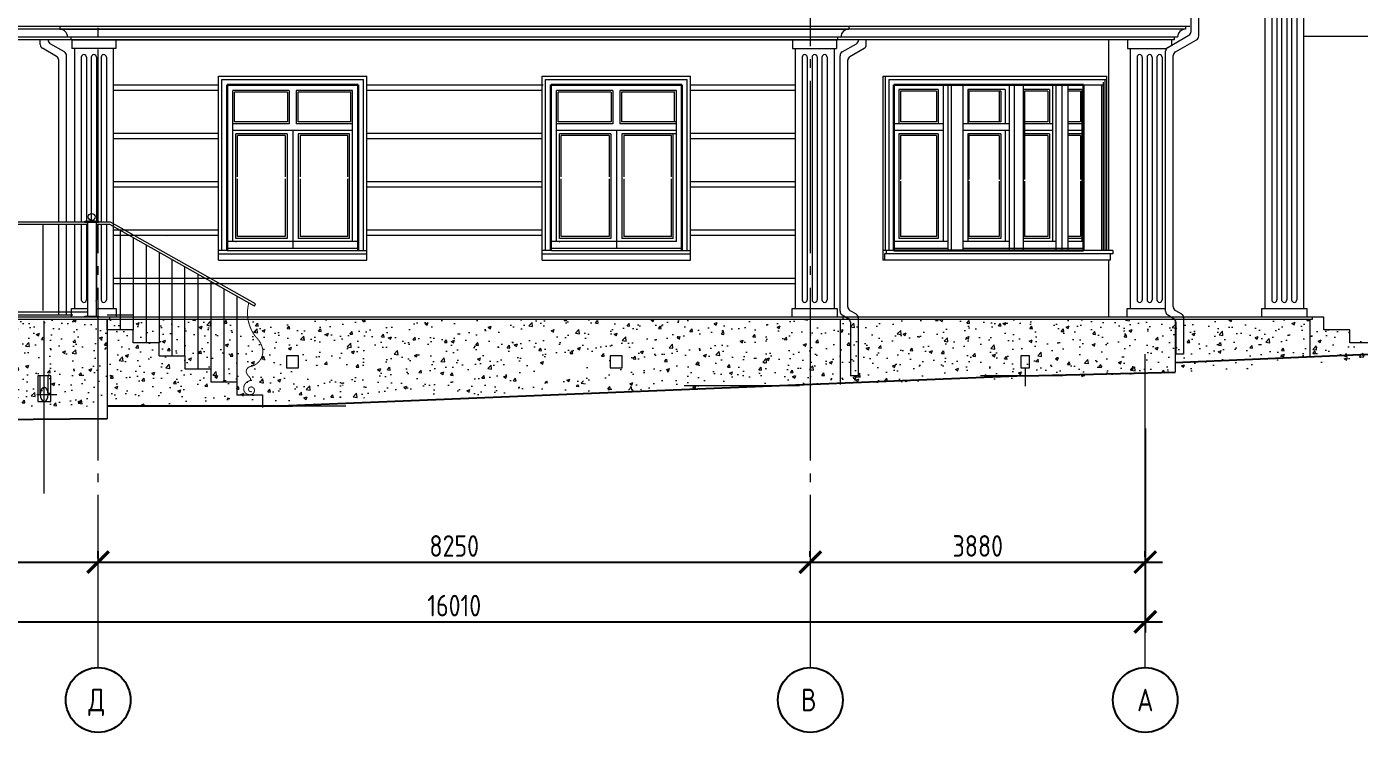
# Model space of a CAD drawing. Header units: millimetres. Extents: x -133165 to 20117, y 15722 to 63536.
# Drawn here: x -40440 to -25002, y 43503 to 51679 of the extents above; entities that cross this region are included whole.
import ezdxf
from ezdxf.enums import TextEntityAlignment as Align

# ---------------------------------------------------------------- set-up
doc = ezdxf.new("R2010")
doc.units = ezdxf.units.MM
doc.header["$PDMODE"] = 3
doc.linetypes.add('GOST2.303 5', pattern=[24, 20, -1.5, 1, -1.5])
doc.layers.get('0').update_dxf_attribs({"lineweight": 15})
doc.layers.get('DefPoints').update_dxf_attribs({"color": 41, "lineweight": 15})
for name, color, linetype, lineweight in [('axis', 7, 'GOST2.303 5', 9), ('doors', 32, 'Continuous', 15), ('friz', 173, 'Continuous', 15), ('wall', 5, 'Continuous', 60)]:
    doc.layers.add(name, color=color, linetype=linetype, lineweight=lineweight)
doc.layers.add('c1', color=33, linetype='Continuous')
doc.layers.add('dim', color=250, linetype='Continuous')
doc.styles.add('GOST 2.304', font='CS_Gost2304.shx')
doc.dimstyles.new('SPDS', dxfattribs={"dimscale": 50, "dimtxt": 2.5, "dimasz": 2.5, "dimexe": 1.25, "dimexo": 0.625, "dimtad": 1, "dimdec": 0, "dimrnd": 0.001, "dimtxsty": 'GOST 2.304', "dimblk": 'ARCHTICK', "dimcen": 2.5, "dimdle": 2, "dimadec": 4, "dimazin": 2, "dimtfac": 0.75, "dimtdec": 0, "dimtmove": 1, "dimatfit": 3, "dimfxl": 1, "dimtolj": 1, "dimarcsym": 0})
pattern_1 = [(50, (-6668.25, 0), (364.3693, -31.8782), [38.1, -419.1]), (355, (-6668.25, 0), (-70.4857, 382.1133), [30.48, -335.28]), (100.451, (-6637.9, -2.66), (293.885, 350.2334), [32.38, -356.18]), (46.1842, (-6668.25, 101.6), (542.158, -84.0847), [57.15, -628.65]), (96.6356, (-6623.07, 94.6), (474.8085, 494.851), [48.57, -534.27]), (351.184, (-6668.25, 101.6), (474.809, 494.85), [45.72, -502.92]), (21, (-6617.45, 76.2), (303.2298, -204.531), [38.1, -419.1]), (326, (-6617.45, 76.2), (123.604, 368.376), [30.48, -335.28]), (71.4514, (-6592.18, 59.16), (426.833, 163.8457), [32.38, -356.18]), (37.5, (-6668.25, 0), (6.1772, 169.11008), [0, -331.216, 0, -340.36, 0, -336.55]), (7.5, (-6668.25, 0), (133.6393, 200.36115), [0, -194.056, 0, -323.596, 0, -128.27]), (327.5, (-6781.53, 0), (271.1812, -11.4575), [0, -127, 0, -396.24, 0, -525.78]), (317.5, (-6832.33, 0), (296.2584, 50.853), [0, -165.1, 0, -263.144, 0, -373.38])]

# ---------------------------------------------------------------- blocks, each defined once
blk = doc.blocks.new('_ArchTick')
at = {"color": 0, "linetype": 'ByBlock', "const_width": 0.15}
blk.add_lwpolyline([(-0.5, -0.5), (0.5, 0.5)], dxfattribs=at)
blk = doc.blocks.new('*D421')
at = {"layer": 'DefPoints', "color": 0, "lineweight": 0, "ltscale": 10}
for p in [(-43492, 47085), (-27482, 47085), (-27482, 44783)]:
    blk.add_point(p, dxfattribs=at)
at = {"layer": 'dim', "color": 0, "lineweight": -2, "ltscale": 10}
for p, q in [((-43492, 47022), (-43492, 44658)), ((-27482, 47022), (-27482, 44658)), ((-43692, 44783), (-27282, 44783))]:
    blk.add_line(p, q, dxfattribs=at)
at = {"layer": 'dim', "color": 0, "lineweight": -2, "ltscale": 10, "xscale": 250, "yscale": 250, "zscale": 250, "rotation": 180}
blk.add_blockref('_ArchTick', (-43492, 44783), dxfattribs=at)
at = {"layer": 'dim', "color": 0, "lineweight": -2, "ltscale": 10, "xscale": 250, "yscale": 250, "zscale": 250}
blk.add_blockref('_ArchTick', (-27482, 44783), dxfattribs=at)
at = {"layer": 'dim', "color": 0, "ltscale": 10, "insert": (-35487, 44971), "char_height": 250, "attachment_point": 5, "style": 'GOST 2.304'}
blk.add_mtext('\\A1;16010', dxfattribs=at)
blk = doc.blocks.new('*D869')
at = {"layer": 'DefPoints', "color": 0, "lineweight": 0, "ltscale": 10}
for p in [(-43492, 45455), (-39612, 45475), (-39612, 45455)]:
    blk.add_point(p, dxfattribs=at)
at = {"layer": 'dim', "color": 0, "lineweight": -2, "ltscale": 10}
for p, q in [((-43492, 45517), (-43492, 45600)), ((-39612, 45517), (-39612, 45600)), ((-43692, 45475), (-39412, 45475))]:
    blk.add_line(p, q, dxfattribs=at)
at = {"layer": 'dim', "color": 0, "lineweight": -2, "ltscale": 10, "xscale": 250, "yscale": 250, "zscale": 250, "rotation": 180}
blk.add_blockref('_ArchTick', (-43492, 45475), dxfattribs=at)
at = {"layer": 'dim', "color": 0, "lineweight": -2, "ltscale": 10, "xscale": 250, "yscale": 250, "zscale": 250}
blk.add_blockref('_ArchTick', (-39612, 45475), dxfattribs=at)
at = {"layer": 'dim', "color": 0, "ltscale": 10, "insert": (-41552, 45662), "char_height": 250, "attachment_point": 5, "style": 'GOST 2.304'}
blk.add_mtext('\\A1;3880', dxfattribs=at)
blk = doc.blocks.new('*D870')
at = {"layer": 'DefPoints', "color": 0, "lineweight": 0, "ltscale": 10}
for p in [(-39612, 45455), (-31362, 45475), (-31362, 45475)]:
    blk.add_point(p, dxfattribs=at)
at = {"layer": 'dim', "color": 0, "lineweight": -2, "ltscale": 10}
for p, q in [((-39612, 45517), (-39612, 45600)), ((-31362, 45537), (-31362, 45600)), ((-39812, 45475), (-31162, 45475))]:
    blk.add_line(p, q, dxfattribs=at)
at = {"layer": 'dim', "color": 0, "lineweight": -2, "ltscale": 10, "xscale": 250, "yscale": 250, "zscale": 250, "rotation": 180}
blk.add_blockref('_ArchTick', (-39612, 45475), dxfattribs=at)
at = {"layer": 'dim', "color": 0, "lineweight": -2, "ltscale": 10, "xscale": 250, "yscale": 250, "zscale": 250}
blk.add_blockref('_ArchTick', (-31362, 45475), dxfattribs=at)
at = {"layer": 'dim', "color": 0, "ltscale": 10, "insert": (-35487, 45662), "char_height": 250, "attachment_point": 5, "style": 'GOST 2.304'}
blk.add_mtext('\\A1;8250', dxfattribs=at)
blk = doc.blocks.new('*D871')
at = {"layer": 'DefPoints', "color": 0, "lineweight": 0, "ltscale": 10}
for p in [(-31362, 45475), (-27482, 45475), (-27482, 45475)]:
    blk.add_point(p, dxfattribs=at)
at = {"layer": 'dim', "color": 0, "lineweight": -2, "ltscale": 10}
for p, q in [((-31362, 45537), (-31362, 45600)), ((-27482, 45537), (-27482, 45600)), ((-31562, 45475), (-27282, 45475))]:
    blk.add_line(p, q, dxfattribs=at)
at = {"layer": 'dim', "color": 0, "lineweight": -2, "ltscale": 10, "xscale": 250, "yscale": 250, "zscale": 250, "rotation": 180}
blk.add_blockref('_ArchTick', (-31362, 45475), dxfattribs=at)
at = {"layer": 'dim', "color": 0, "lineweight": -2, "ltscale": 10, "xscale": 250, "yscale": 250, "zscale": 250}
blk.add_blockref('_ArchTick', (-27482, 45475), dxfattribs=at)
at = {"layer": 'dim', "color": 0, "ltscale": 10, "insert": (-29422, 45662), "char_height": 250, "attachment_point": 5, "style": 'GOST 2.304'}
blk.add_mtext('\\A1;3880', dxfattribs=at)

msp = doc.modelspace()

# ---------------------------------------------------------------- hatches: boundary and pattern name
at = {"ltscale": 10}
h = msp.add_hatch(dxfattribs=at)
h.set_pattern_fill('AR-CONC', color=256, scale=2, style=0)
h.set_pattern_definition(pattern_1)
h.paths.add_polyline_path([(-39506.9, 47284.6), (-39506.9, 48284.6), (-43491.9, 48284.6), (-43491.9, 47176.6)])
h = msp.add_hatch(dxfattribs=at)
h.set_pattern_fill('AR-CONC', color=256, scale=2, style=0)
h.set_pattern_definition(pattern_1)
h.paths.add_polyline_path([(-37406.9, 47348.2), (-37406.9, 47434.6), (-37706.9, 47434.6), (-37706.9, 47584.6), (-38006.9, 47584.6), (-38006.9, 47734.6), (-38306.9, 47734.6), (-38306.9, 47884.6), (-38606.9, 47884.6), (-38606.9, 48034.6), (-38906.9, 48034.6), (-38906.9, 48184.6), (-39206.9, 48184.6), (-39206.9, 48314.6), (-39476.9, 48314.6), (-39476.9, 48284.6), (-39506.9, 48284.6), (-39506.9, 47859), (-39505.4, 47284.7)])
h = msp.add_hatch(dxfattribs=at)
h.set_pattern_fill('AR-CONC', color=256, scale=2, style=0)
h.set_pattern_definition(pattern_1)
h.paths.add_polyline_path([(-37361.9, 48284.6), (-39206.9, 48284.6), (-39206.9, 48184.6), (-38906.9, 48184.6), (-38906.9, 48034.6), (-38606.9, 48034.6), (-38606.9, 47884.6), (-38306.9, 47884.6), (-38306.9, 47734.6), (-38006.9, 47734.6), (-38006.9, 47584.6), (-37706.9, 47584.6), (-37706.9, 47434.6), (-37406.9, 47434.6), (-37406.9, 47348.2), (-37361.9, 47349.6), (-37361.9, 47794.6), (-37431.9, 47794.6), (-37431.9, 47934.6), (-37361.9, 47934.6)])
h = msp.add_hatch(dxfattribs=at)
h.set_pattern_fill('AR-CONC', color=256, scale=2, style=0)
h.set_pattern_definition(pattern_1)
h.paths.add_polyline_path([(-33611.9, 47463.1), (-33611.9, 47794.6), (-33681.9, 47794.6), (-33681.9, 47934.6), (-33611.9, 47934.6), (-33611.9, 48284.6), (-37361.9, 48284.6), (-37361.9, 47934.6), (-37291.9, 47934.6), (-37291.9, 47794.6), (-37361.9, 47794.6), (-37361.9, 47349.6)])
edge = h.paths.add_edge_path()
edge.add_line((-37738.2, 47794.6), (-37286.9, 47794.6))
edge.add_line((-37361.9, 47794.6), (-37361.9, 47544.6))
edge.add_line((-37305.6, 47527.1), (-36733.8, 47527.1))
edge.add_line((-36733.8, 47527.1), (-36733.8, 47752.1))
edge.add_line((-36733.8, 47752.1), (-37305.6, 47752.1))
edge.add_line((-37305.6, 47752.1), (-37305.6, 47527.1))
edge.add_line((-37361.9, 47544.6), (-36677.5, 47544.6))
edge.add_line((-37247.5, 47659), (-37361.9, 47773.4))
edge.add_line((-37361.9, 47773.4), (-37476.3, 47659))
edge = h.paths.add_edge_path()
edge.add_line((-33072.8, 47794.6), (-34027, 47794.6))
edge.add_line((-33952, 47794.6), (-33952, 47544.6))
edge.add_line((-34561.3, 47527.1), (-33989.5, 47527.1))
edge.add_line((-33989.5, 47527.1), (-33989.5, 47752.1))
edge.add_line((-33989.5, 47752.1), (-34561.3, 47752.1))
edge.add_line((-34561.3, 47752.1), (-34561.3, 47527.1))
edge.add_line((-33952, 47544.6), (-34636.3, 47544.6))
edge.add_line((-33837.6, 47659), (-33952, 47773.4))
edge.add_line((-33952, 47773.4), (-34066.4, 47659))
h = msp.add_hatch(dxfattribs=at)
h.set_pattern_fill('AR-CONC', color=256, scale=2, style=0)
h.set_pattern_definition(pattern_1)
h.paths.add_polyline_path([(-33611.9, 48284.6), (-33611.9, 47934.6), (-33541.9, 47934.6), (-33541.9, 47794.6), (-33611.9, 47794.6), (-33611.9, 47463.1), (-27140.6, 47659.1), (-27121.9, 48284.6)])
h.paths.add_polyline_path([(-28921.9, 47934.6), (-28821.9, 47934.6), (-28821.9, 47794.6), (-28921.9, 47794.6)], flags=16)
h = msp.add_hatch(dxfattribs=at)
h.set_pattern_fill('AR-CONC', color=256, scale=2, style=0)
h.set_pattern_definition(pattern_1)
h.paths.add_polyline_path([(-25576.9, 47771.3), (-25576.9, 48284.6), (-27121.9, 48284.6), (-27134.8, 47855.1), (-27133.9, 47659.6)])
h = msp.add_hatch(dxfattribs=at)
h.set_pattern_fill('AR-CONC', color=256, scale=2, style=0)
h.set_pattern_definition(pattern_1)
h.paths.add_polyline_path([(-25576.9, 47771.3), (-24793.4, 47827.5), (-24794.6, 47884.6), (-24811.9, 47884.6), (-24811.9, 48034.6), (-25111.9, 48034.6), (-25111.9, 48184.6), (-25411.9, 48184.6), (-25411.9, 48314.6), (-25546.9, 48314.6), (-25546.9, 48284.6), (-25576.9, 48284.6)])

# ---------------------------------------------------------------- linework, layer by layer
for p, q in [((-26096.9, 55124.2), (-26096.9, 48414.6)), ((-25646.9, 48414.6), (-25646.9, 55124.2)), ((-26016.9, 55024.2), (-26016.9, 48514.6)), ((-25956.9, 55024.2), (-25956.9, 48514.6)), ((-25901.9, 55024.2), (-25901.9, 48514.6)), ((-25841.9, 55024.2), (-25841.9, 48514.6)), ((-25786.9, 55024.2), (-25786.9, 48514.6)), ((-25726.9, 55024.2), (-25726.9, 48514.6)), ((-26952, 51622.8), (-26952, 51901.5)), ((-26862, 51570.8), (-26862, 51953.4)), ((-26966.9, 51678.6), (-43956.9, 51678.6)), ((-27016.9, 51648.6), (-43956.9, 51648.6)), ((-40056.9, 51678.6), (-40056.9, 51648.6)), ((-40056.9, 51648.6), (-40056.9, 51648.6)), ((-40056.9, 51648.6), (-30916.9, 51648.6)), ((-30866.9, 51678.6), (-30916.9, 51678.6)), ((-30916.9, 51678.6), (-30916.9, 51648.6)), ((-30916.9, 51648.6), (-30916.9, 51648.6)), ((-27222.4, 51437.8), (-26977, 51579.5)), ((-26966.9, 51678.6), (-27016.9, 51678.6)), ((-27016.9, 51678.6), (-27016.9, 51648.6)), ((-27016.9, 51648.6), (-27016.9, 51648.6)), ((-24681.9, 51564.6), (-25646.9, 51564.6)), ((-27106.9, 51558.6), (-43826.9, 51558.6)), ((-27146.9, 51524.6), (-43826.9, 51524.6)), ((-40281.9, 51471.1), (-40281.9, 51524.6)), ((-40093.4, 51333.4), (-40256.9, 51427.8)), ((-40191.9, 51523.1), (-40191.9, 51524.6)), ((-40003.4, 51385.4), (-40166.9, 51479.8)), ((-39966.9, 51559.6), (-31006.9, 51558.6)), ((-39926.9, 51559.6), (-39926.9, 51525.6)), ((-39916.9, 51524.6), (-39916.9, 51424.6)), ((-39916.9, 51524.6), (-31046.9, 51524.6)), ((-39406.9, 51424.6), (-39916.9, 51424.6)), ((-39886.9, 51424.6), (-39886.9, 49414.6)), ((-39436.9, 51424.6), (-39436.9, 48414.6)), ((-39406.9, 51524.6), (-39406.9, 51424.6)), ((-31566.9, 51524.6), (-31566.9, 51424.6)), ((-31566.9, 51424.6), (-31056.9, 51424.6)), ((-31536.9, 51424.6), (-31536.9, 48414.6)), ((-31086.9, 51424.6), (-31086.9, 48414.6)), ((-31056.9, 51524.6), (-31056.9, 51424.6)), ((-31006.9, 51558.6), (-31046.9, 51558.6)), ((-31046.9, 51558.6), (-31046.9, 51524.6)), ((-31046.9, 51528.6), (-31046.9, 51528.6)), ((-30992.6, 51385.4), (-30829, 51479.8)), ((-30902.6, 51333.4), (-30739, 51427.8)), ((-30804, 51523.1), (-30804, 51524.6)), ((-30714, 51471.1), (-30714, 51524.6)), ((-27906.9, 51524.6), (-27906.9, 49084.6)), ((-27686.9, 51524.6), (-27686.9, 51424.6)), ((-27686.9, 51424.6), (-27237.3, 51424.6)), ((-27656.9, 51424.6), (-27656.9, 48414.6)), ((-27146.9, 51524.6), (-27186.9, 51524.6)), ((-27176.9, 51524.6), (-27176.9, 51464.1)), ((-27106.9, 51558.6), (-27146.9, 51558.6)), ((-27146.9, 51558.6), (-27146.9, 51524.6)), ((-27132.4, 51385.8), (-26887, 51527.5)), ((-40068.4, 49414.6), (-40068.4, 51290.1)), ((-39978.4, 49414.6), (-39978.4, 51342.1)), ((-39806.9, 51324.6), (-39806.9, 49414.6)), ((-39746.9, 51324.6), (-39746.9, 49414.6)), ((-39691.9, 51324.6), (-39691.9, 49414.6)), ((-39631.9, 51324.6), (-39631.9, 49414.6)), ((-39576.9, 51324.6), (-39576.9, 49414.6)), ((-39516.9, 51324.6), (-39516.9, 49414.6)), ((-31456.9, 51324.6), (-31456.9, 48514.6)), ((-31396.9, 51324.6), (-31396.9, 48514.6)), ((-31341.9, 51324.6), (-31341.9, 48514.6)), ((-31281.9, 51324.6), (-31281.9, 48514.6)), ((-31226.9, 51324.6), (-31226.9, 48514.6)), ((-31166.9, 51324.6), (-31166.9, 48514.6)), ((-31017.6, 48381.2), (-31017.6, 51342.1)), ((-30927.6, 48433.2), (-30927.6, 51290.1)), ((-27576.9, 51324.6), (-27576.9, 48514.6)), ((-27516.9, 51324.6), (-27516.9, 48514.6)), ((-27461.9, 51324.6), (-27461.9, 48514.6)), ((-27401.9, 51324.6), (-27401.9, 48514.6)), ((-27346.9, 51324.6), (-27346.9, 48514.6)), ((-27286.9, 51324.6), (-27286.9, 48514.6)), ((-27247.4, 48381.2), (-27247.4, 51394.5)), ((-27157.4, 48433.2), (-27157.4, 51342.5)), ((-39436.9, 51004.6), (-38218.7, 51004.6)), ((-36498.7, 51004.6), (-34458.7, 51004.6)), ((-32748.7, 51004.6), (-31536.9, 51004.6)), ((-39436.9, 50944.6), (-38218.7, 50944.6)), ((-36498.7, 50944.6), (-34468.7, 50944.6)), ((-32748.7, 50944.6), (-31536.9, 50944.6)), ((-39436.9, 50444.6), (-38218.7, 50444.6)), ((-39436.9, 50384.6), (-38218.7, 50384.6)), ((-36498.7, 50444.6), (-34468.7, 50444.6)), ((-36498.7, 50384.6), (-34468.7, 50384.6)), ((-32748.7, 50444.6), (-31536.9, 50444.6)), ((-32748.7, 50384.6), (-31536.9, 50384.6)), ((-39436.9, 49884.6), (-38218.7, 49884.6)), ((-36498.7, 49884.6), (-34468.7, 49884.6)), ((-32748.7, 49884.6), (-31536.9, 49884.6)), ((-39436.9, 49824.6), (-38218.7, 49824.6)), ((-36498.7, 49824.6), (-34468.7, 49824.6)), ((-32748.7, 49824.6), (-31536.9, 49824.6)), ((-39468.2, 49414.6), (-46689.7, 49414.6)), ((-39766.9, 49424.6), (-39686.9, 49434.6)), ((-39766.9, 49414.6), (-39766.9, 49424.6)), ((-39766.9, 49424.6), (-39606.9, 49424.6)), ((-39766.9, 49414.6), (-39606.9, 49414.6)), ((-39736.9, 49414.6), (-39736.9, 48324.6)), ((-39683.9, 49434.6), (-39606.9, 49424.6)), ((-39636.9, 49414.6), (-39636.9, 48324.6)), ((-39606.9, 49414.6), (-39606.9, 49424.6)), ((-37788.5, 48469), (-39468.2, 49414.6)), ((-39736.9, 49384.6), (-42353.8, 49384.6)), ((-40253.7, 49384.6), (-40253.7, 48391)), ((-40068.4, 48334.6), (-40068.4, 49384.6)), ((-39978.4, 48334.6), (-39978.4, 49384.6)), ((-39886.9, 49384.6), (-39886.9, 48414.6)), ((-39806.9, 49384.6), (-39806.9, 48514.6)), ((-39746.9, 49384.6), (-39746.9, 48514.6)), ((-39476.1, 49384.6), (-39636.9, 49384.6)), ((-39631.9, 49384.6), (-39631.9, 49144.6)), ((-39576.9, 49384.6), (-39576.9, 49144.6)), ((-39516.9, 49384.6), (-39516.9, 49144.6)), ((-37801.7, 48442), (-39476.1, 49384.6)), ((-39436.9, 49324.6), (-38218.7, 49324.6)), ((-39436.9, 49264.6), (-38218.7, 49264.6)), ((-39356.9, 49317.5), (-39356.9, 48162.8)), ((-36498.7, 49324.6), (-34468.7, 49324.6)), ((-36498.7, 49264.6), (-34468.7, 49264.6)), ((-32748.7, 49324.6), (-31536.9, 49324.6)), ((-32748.7, 49264.6), (-31536.9, 49264.6)), ((-39746.9, 49194.6), (-39746.9, 48514.6)), ((-39631.9, 49194.6), (-39631.9, 48514.6)), ((-39576.9, 49194.6), (-39576.9, 48514.6)), ((-39516.9, 49194.6), (-39516.9, 48514.6)), ((-39206.9, 49233.1), (-39206.9, 48162.8)), ((-39056.9, 49148.6), (-39056.9, 48014.6)), ((-38821.9, 49244.6), (-38821.9, 49243.7)), ((-38906.9, 49064.2), (-38906.9, 48014.6)), ((-38756.9, 48979.1), (-38756.9, 47864.6)), ((-38118.7, 49084.6), (-36598.7, 49084.6)), ((-34358.7, 49084.6), (-32848.7, 49084.6)), ((-27906.9, 48974.6), (-27906.9, 48314.6)), ((-38611.4, 48897.8), (-38611.4, 47862.8)), ((-38456.9, 48810.2), (-38456.9, 47714.6)), ((-39436.9, 48764.6), (-31536.9, 48764.6)), ((-39436.9, 48704.6), (-31536.9, 48704.6)), ((-38306.9, 48726.4), (-38306.9, 47712.8)), ((-38156.9, 48639.6), (-38156.9, 47562.8)), ((-38006.9, 48557.5), (-38006.9, 47562.8)), ((-39736.9, 48371), (-42353.8, 48371)), ((-39906.9, 48334.6), (-41805, 48334.6)), ((-39206.9, 48334.6), (-39506.9, 48334.6)), ((-37801.7, 48442), (-37788.5, 48469)), ((-30992.6, 48337.9), (-30922.6, 48297.5)), ((-30902.6, 48389.9), (-30832.6, 48349.5)), ((-27222.4, 48337.9), (-27152.4, 48297.5)), ((-27132.4, 48389.9), (-27062.4, 48349.5)), ((-26096.9, 48414.6), (-25646.9, 48414.6)), ((-30986.9, 48314.6), (-46914.3, 48314.6)), ((-39476.9, 48284.6), (-46914.3, 48284.6)), ((-39506.9, 48284.6), (-39506.9, 47134.6)), ((-30986.9, 48284.6), (-39506.9, 48284.6)), ((-39476.9, 48284.6), (-39476.9, 48314.6)), ((-25546.9, 48314.6), (-31361.9, 48314.6)), ((-25546.9, 48284.6), (-31361.9, 48284.6)), ((-31016.9, 48284.6), (-31016.9, 47530.8)), ((-30986.9, 48314.6), (-30986.9, 48284.6)), ((-30897.6, 48254.2), (-30897.6, 47634.6)), ((-30807.6, 48306.1), (-30807.6, 47634.6)), ((-27136.9, 48284.6), (-27136.9, 47674.6)), ((-27127.4, 48254.2), (-27127.4, 47884.6)), ((-27037.4, 48306.1), (-27037.4, 47884.6)), ((-25576.9, 48284.6), (-25576.9, 47849.2)), ((-25546.9, 48314.6), (-25546.9, 48284.6)), ((-38906.9, 47864.6), (-38606.9, 47864.6)), ((-38606.9, 47864.6), (-38606.9, 47714.6)), ((-27037.4, 47884.6), (-27127.4, 47884.6)), ((-38606.9, 47714.6), (-38306.9, 47714.6)), ((-38306.9, 47714.6), (-38306.9, 47564.6)), ((-28871.9, 47724.6), (-28871.9, 47512.3)), ((-40281.9, 47418.4), (-40281.9, 47634.6)), ((-40236.9, 47334.6), (-40236.9, 47566)), ((-40191.9, 47418.4), (-40191.9, 47634.6)), ((-38306.9, 47564.6), (-38006.9, 47564.6)), ((-38006.9, 47564.6), (-38006.9, 47414.6)), ((-30807.6, 47634.6), (-30897.6, 47634.6)), ((-28436.4, 47634.6), (-29391, 47634.6)), ((-40321.1, 47418.4), (-40092, 47418.4)), ((-38006.9, 47414.6), (-37706.9, 47414.6)), ((-37706.9, 47414.6), (-37706.9, 47264.6)), ((-31486.9, 47517), (-32825.1, 47517)), ((-40161.9, 47325.4), (-40161.9, 47325)), ((-39506.9, 47284.6), (-36742.8, 47284.6))]:
    msp.add_line(p, q, dxfattribs=at)
for points in [[(-39766.9, 49424.6), (-39606.9, 49424.6), (-39606.9, 49414.6), (-39766.9, 49414.6)], [(-39766.9, 48324.6), (-39606.9, 48324.6), (-39606.9, 48314.6), (-39766.9, 48314.6)], [(-31571.9, 48414.6), (-31051.9, 48414.6), (-31051.9, 48314.6), (-31571.9, 48314.6)], [(-26131.9, 48414.6), (-25611.9, 48414.6), (-25611.9, 48314.6), (-26131.9, 48314.6)], [(-37431.9, 47724.6), (-37291.9, 47724.6), (-37291.9, 47864.6), (-37431.9, 47864.6)], [(-33681.9, 47724.6), (-33541.9, 47724.6), (-33541.9, 47864.6), (-33681.9, 47864.6)], [(-28921.9, 47724.6), (-28821.9, 47724.6), (-28821.9, 47864.6), (-28921.9, 47864.6)], [(-40311.9, 47334.6), (-40161.9, 47334.6), (-40161.9, 47634.6), (-40311.9, 47634.6)]]:
    msp.add_lwpolyline(points, close=True, dxfattribs=at)
at = {"ltscale": 10, "const_width": 11.5}
msp.add_lwpolyline([(-37867.1, 48478.9, 0.2359637), (-37783.2, 48079.6, -0.1641541), (-37706.4, 47942.2, -0.401799), (-37849.8, 47739.8, 0.4877809), (-37891, 47660, 0.054114), (-37852.9, 47610.6, -0.5660408), (-37858.9, 47575.3, 0.4051239), (-37924.1, 47467.6, 0.498628), (-37822.9, 47423.6, 0.4659096), (-37813.3, 47494.5, 0.3169223), (-37856.7, 47499.8, 0.9562841), (-37830.4, 47452.2)], format="xyb", dxfattribs=at)
at = {"ltscale": 10}
for points in [[(-39636.9, 48414.6), (-39401.9, 48414.6), (-39401.9, 48314.6), (-39921.9, 48314.6), (-39921.9, 48414.6), (-39736.9, 48414.6)], [(-27247.4, 48314.6), (-27691.9, 48314.6), (-27691.9, 48414.6), (-27247.4, 48414.6)], [(-38906.9, 47864.6), (-38906.9, 48014.6), (-39206.9, 48014.6), (-39206.9, 48164.6), (-39506.9, 48164.6), (-39506.9, 48284.6)], [(-24811.9, 47864.6), (-24811.9, 48014.6), (-25111.9, 48014.6), (-25111.9, 48164.6), (-25411.9, 48164.6), (-25411.9, 48314.6), (-25646.9, 48314.6)]]:
    msp.add_lwpolyline(points, dxfattribs=at)
msp.add_circle((-39686.9, 49474.6), 40, dxfattribs=at)
for centre, radius, start, end in [((-40055.2, 51560.3), 88.3, 359.54737, 91.0928), ((-30916.9, 51558.6), 90, 90, 180), ((-27016.9, 51558.6), 90, 90, 180), ((-27002, 51622.8), 50, 300, 360), ((-26912, 51570.8), 50, 300, 360), ((-40231.9, 51471.1), 50, 180, 240), ((-40141.9, 51523.1), 50, 180, 240), ((-30854, 51523.1), 50, 300, 360), ((-30764, 51471.1), 50, 300, 360), ((-27197.4, 51394.5), 50, 120, 180), ((-40118.4, 51290.1), 50, 0, 60), ((-40028.4, 51342.1), 50, 0, 60), ((-39776.9, 51324.6), 30, 0, 180), ((-39661.9, 51324.6), 30, 0, 180), ((-39546.9, 51324.6), 30, 0, 180), ((-31426.9, 51324.6), 30, 0, 180), ((-31311.9, 51324.6), 30, 0, 180), ((-31196.9, 51324.6), 30, 0, 180), ((-30967.6, 51342.1), 50, 120, 180), ((-30877.6, 51290.1), 50, 120, 180), ((-27546.9, 51324.6), 30, 0, 180), ((-27431.9, 51324.6), 30, 0, 180), ((-27316.9, 51324.6), 30, 0, 180), ((-27107.4, 51342.5), 50, 120, 180), ((-39776.9, 48514.6), 30, 180, 0), ((-39661.9, 48514.6), 30, 326.44269, 0), ((-39546.9, 48514.6), 30, 180, 0), ((-31426.9, 48514.6), 30, 180, 0), ((-31311.9, 48514.6), 30, 180, 0), ((-31196.9, 48514.6), 30, 180, 0), ((-27546.9, 48514.6), 30, 180, 0), ((-27431.9, 48514.6), 30, 180, 0), ((-27316.9, 48514.6), 30, 180, 0), ((-25986.9, 48514.6), 30, 180, 0), ((-25871.9, 48514.6), 30, 180, 0), ((-25756.9, 48514.6), 30, 180, 0), ((-30967.6, 48381.2), 50, 180, 240), ((-30877.6, 48433.2), 50, 180, 240), ((-30857.6, 48306.1), 50, 0, 60), ((-27197.4, 48381.2), 50, 180, 240), ((-27107.4, 48433.2), 50, 180, 240), ((-27087.4, 48306.1), 50, 0, 60), ((-30947.6, 48254.2), 50, 0, 60), ((-27177.4, 48254.2), 50, 0, 60)]:
    msp.add_arc(centre, radius, start, end, dxfattribs=at)
at = {"ltscale": 10, "extrusion": (0, 0, -1)}
msp.add_ellipse((-40236.9, 47418.4), major_axis=(0, 83.7), ratio=0.5374582, start_param=3.1415927, end_param=9.424778, dxfattribs=at)
at = {"layer": 'axis', "color": 147, "lineweight": 0, "ltscale": 100}
for p, q in [((-31361.9, 44252.5), (-31361.9, 56181.2)), ((-39611.9, 49414.6), (-39611.9, 55690.1)), ((-39611.9, 44252.5), (-39611.9, 49384.6)), ((-40236.9, 46268.6), (-40236.9, 48334.6)), ((-27481.9, 44252.5), (-27481.9, 47884.6))]:
    msp.add_line(p, q, dxfattribs=at)
at = {"layer": 'axis', "color": 3, "linetype": 'Continuous', "lineweight": 25, "ltscale": 75}
for centre in [(-39611.9, 43877.5), (-31361.9, 43877.5), (-27481.9, 43877.5)]:
    msp.add_circle(centre, 375, dxfattribs=at)
at = {"layer": 'c1', "color": 37, "ltscale": 100, "true_color": 0x826140}
for p, q in [((-38013.8, 49184.6), (-38017.7, 49184.6)), ((-34263.8, 49184.6), (-34267.7, 49184.6))]:
    msp.add_line(p, q, dxfattribs=at)
at = {"layer": 'doors', "ltscale": 100}
for p, q in [((-30338, 50949.6), (-30338, 50554.6)), ((-29882.1, 50949.6), (-30338, 50949.6)), ((-29882.1, 50949.6), (-29882.1, 50554.6)), ((-29825, 51004.6), (-29825, 49189.6)), ((-29768, 51004.6), (-29768, 49084.6)), ((-29730.3, 51004.6), (-29730.3, 50554.6)), ((-29730.3, 51004.6), (-29730.3, 49084.6)), ((-29597, 51004.6), (-29597, 49084.6)), ((-29536.6, 50949.6), (-29536.6, 50554.6)), ((-29105.5, 50949.6), (-29536.6, 50949.6)), ((-29105.5, 50949.6), (-29105.5, 50554.6)), ((-29057.4, 51004.6), (-29057.4, 50418.6)), ((-29057.4, 51004.6), (-29057.4, 49084.6)), ((-29000.8, 51004.6), (-29000.8, 49084.6)), ((-28894.8, 51004.6), (-28894.8, 49084.6)), ((-28894.8, 51004.6), (-28894.8, 49084.6)), ((-28591.5, 50949.6), (-28894.8, 50949.6)), ((-28591.5, 50949.6), (-28591.5, 50554.6)), ((-28555.7, 51004.6), (-28555.7, 49189.6)), ((-28519.9, 51004.6), (-28519.9, 49084.6)), ((-28448.8, 51004.6), (-28448.8, 49084.6)), ((-28380, 51004.6), (-28380, 49084.6)), ((-28215.3, 50949.6), (-28380, 50949.6)), ((-28215.3, 50949.6), (-28215.3, 49189.6)), ((-38053.7, 49189.6), (-38053.7, 50939.6)), ((-38053.7, 50554.6), (-38053.7, 50939.6)), ((-37398.7, 50939.6), (-38053.7, 50939.6)), ((-38033.7, 50574.6), (-38033.7, 50919.6)), ((-37418.7, 50919.6), (-38033.7, 50919.6)), ((-37418.7, 50919.6), (-37418.7, 50574.6)), ((-37398.7, 50939.6), (-37398.7, 50554.6)), ((-37318.7, 50939.6), (-37318.7, 50554.6)), ((-36663.7, 50939.6), (-37318.7, 50939.6)), ((-37298.7, 50919.6), (-37298.7, 50574.6)), ((-36682.3, 50919.6), (-37298.7, 50919.6)), ((-36683.7, 50574.6), (-36683.7, 50919.6)), ((-36663.7, 50554.6), (-36663.7, 50939.6)), ((-36663.7, 50474.6), (-36663.7, 50939.6)), ((-34303.7, 49189.6), (-34303.7, 50939.6)), ((-34303.7, 50554.6), (-34303.7, 50939.6)), ((-33648.7, 50939.6), (-34303.7, 50939.6)), ((-34283.7, 50574.6), (-34283.7, 50919.6)), ((-33668.7, 50919.6), (-34283.7, 50919.6)), ((-33668.7, 50919.6), (-33668.7, 50574.6)), ((-33648.7, 50939.6), (-33648.7, 50554.6)), ((-33568.7, 50939.6), (-33568.7, 50554.6)), ((-32913.7, 50939.6), (-33568.7, 50939.6)), ((-33548.7, 50919.6), (-33548.7, 50574.6)), ((-32932.3, 50919.6), (-33548.7, 50919.6)), ((-32933.7, 50574.6), (-32933.7, 50919.6)), ((-32913.7, 50554.6), (-32913.7, 50939.6)), ((-32913.7, 50474.6), (-32913.7, 50939.6)), ((-29902.1, 50929.6), (-30318, 50929.6)), ((-30318, 50929.6), (-30318, 50574.6)), ((-29902.1, 50929.6), (-29902.1, 50574.6)), ((-29153.7, 50929.6), (-29536.6, 50929.6)), ((-29526.6, 50929.6), (-29526.6, 50574.6)), ((-29173.7, 50929.6), (-29173.7, 50574.6)), ((-29153.7, 50929.6), (-29153.7, 50574.6)), ((-28879.7, 50929.6), (-28879.7, 49907.1)), ((-28611.5, 50929.6), (-28879.7, 50929.6)), ((-28611.5, 50929.6), (-28611.5, 50574.6)), ((-28233.8, 50929.6), (-28380, 50929.6)), ((-28233.8, 50929.6), (-28233.8, 50574.6)), ((-37398.7, 50554.6), (-38053.7, 50554.6)), ((-37418.7, 50574.6), (-38033.7, 50574.6)), ((-36663.7, 50554.6), (-37318.7, 50554.6)), ((-36683.7, 50574.6), (-37298.7, 50574.6)), ((-33648.7, 50554.6), (-34303.7, 50554.6)), ((-33668.7, 50574.6), (-34283.7, 50574.6)), ((-32913.7, 50554.6), (-33568.7, 50554.6)), ((-32913.7, 50574.6), (-33548.7, 50574.6)), ((-29825, 50554.6), (-30395, 50554.6)), ((-29902.1, 50574.6), (-30318, 50574.6)), ((-29057.4, 50554.6), (-29597, 50554.6)), ((-29153.7, 50574.6), (-29526.6, 50574.6)), ((-28611.5, 50574.6), (-28879.7, 50574.6)), ((-28555.7, 50554.6), (-28879.7, 50554.6)), ((-28233.8, 50574.6), (-28380, 50574.6)), ((-28215.3, 50554.6), (-28380, 50554.6)), ((-36663.7, 50474.6), (-38053.7, 50474.6)), ((-38017.7, 49225.6), (-38017.7, 50438.6)), ((-37423.7, 50438.6), (-38017.7, 50438.6)), ((-37423.7, 50438.6), (-38017.7, 50438.6)), ((-37997.7, 49937.1), (-37997.7, 50418.6)), ((-37443.7, 50418.6), (-37997.7, 50418.6)), ((-37443.7, 50418.6), (-37997.7, 50418.6)), ((-37443.7, 50418.6), (-37443.7, 49937.1)), ((-37423.7, 50438.6), (-37423.7, 49225.6)), ((-37358.7, 50474.6), (-37358.7, 49109.6)), ((-37293.7, 50438.6), (-37293.7, 49225.6)), ((-36699.7, 50438.6), (-37293.7, 50438.6)), ((-36699.7, 50438.6), (-37293.7, 50438.6)), ((-37273.7, 50418.6), (-37273.7, 49937.1)), ((-36719.7, 50418.6), (-37273.7, 50418.6)), ((-36719.7, 50418.6), (-37273.7, 50418.6)), ((-36719.7, 49937.1), (-36719.7, 50418.6)), ((-36699.7, 49225.6), (-36699.7, 50438.6)), ((-36663.7, 49189.6), (-36663.7, 50474.6)), ((-32913.7, 50474.6), (-34303.7, 50474.6)), ((-34267.7, 49225.6), (-34267.7, 50438.6)), ((-33673.7, 50438.6), (-34267.7, 50438.6)), ((-33673.7, 50438.6), (-34267.7, 50438.6)), ((-34247.7, 49937.1), (-34247.7, 50418.6)), ((-33693.7, 50418.6), (-34247.7, 50418.6)), ((-33693.7, 50418.6), (-34247.7, 50418.6)), ((-33693.7, 50418.6), (-33693.7, 49937.1)), ((-33673.7, 50438.6), (-33673.7, 49225.6)), ((-33608.7, 50474.6), (-33608.7, 49109.6)), ((-33543.7, 50438.6), (-33543.7, 49225.6)), ((-32949.7, 50438.6), (-33543.7, 50438.6)), ((-32913.7, 50438.6), (-33543.7, 50438.6)), ((-33523.7, 50418.6), (-33523.7, 49937.1)), ((-32969.7, 50418.6), (-33523.7, 50418.6)), ((-32969.7, 50418.6), (-33523.7, 50418.6)), ((-32969.7, 49937.1), (-32969.7, 50418.6)), ((-32949.7, 49225.6), (-32949.7, 50438.6)), ((-32913.7, 49189.6), (-32913.7, 50474.6)), ((-29825, 50474.6), (-30395, 50474.6)), ((-29882.1, 50438.6), (-30338, 50438.6)), ((-30338, 50438.6), (-30338, 49225.6)), ((-29902.1, 50418.6), (-30318, 50418.6)), ((-30318, 50418.6), (-30318, 49907.1)), ((-29902.1, 50418.6), (-29902.1, 49907.1)), ((-29902.1, 50418.6), (-29902.1, 49245.6)), ((-29882.1, 50438.6), (-29882.1, 49225.6)), ((-29057.4, 50474.6), (-29597, 50474.6)), ((-29153.7, 50438.6), (-29536.6, 50438.6)), ((-29536.6, 50438.6), (-29536.6, 49189.6)), ((-29173.7, 50418.6), (-29526.6, 50418.6)), ((-29526.6, 50418.6), (-29526.6, 49907.1)), ((-29173.7, 50418.6), (-29173.7, 49907.1)), ((-29153.7, 50438.6), (-29153.7, 49225.6)), ((-29105.5, 50474.6), (-29105.5, 49189.6)), ((-28555.7, 50474.6), (-28879.7, 50474.6)), ((-28591.5, 50438.6), (-28879.7, 50438.6)), ((-28611.5, 50418.6), (-28879.7, 50418.6)), ((-28611.5, 50418.6), (-28611.5, 49245.6)), ((-28591.5, 50438.6), (-28591.5, 49225.6)), ((-28215.3, 50474.6), (-28380, 50474.6)), ((-28215.3, 50438.6), (-28380, 50438.6)), ((-28233.8, 50418.6), (-28380, 50418.6)), ((-28233.8, 50418.6), (-28233.8, 49907.1)), ((-37997.7, 49245.6), (-37997.7, 49917.1)), ((-37443.7, 49917.1), (-37443.7, 49245.6)), ((-37273.7, 49917.1), (-37273.7, 49245.6)), ((-36719.7, 49245.6), (-36719.7, 49917.1)), ((-34247.7, 49245.6), (-34247.7, 49917.1)), ((-33693.7, 49917.1), (-33693.7, 49245.6)), ((-33523.7, 49917.1), (-33523.7, 49245.6)), ((-32969.7, 49245.6), (-32969.7, 49917.1)), ((-30318, 49887.1), (-30318, 49245.6)), ((-29526.6, 49887.1), (-29526.6, 49245.6)), ((-29173.7, 49887.1), (-29173.7, 49245.6)), ((-28879.7, 49887.1), (-28879.7, 49245.6)), ((-28233.8, 49887.1), (-28233.8, 49245.6)), ((-36608.7, 49189.6), (-38108.7, 49189.6)), ((-37423.7, 49225.6), (-38017.7, 49225.6)), ((-37443.7, 49245.6), (-37997.7, 49245.6)), ((-36699.7, 49225.6), (-37293.7, 49225.6)), ((-36719.7, 49245.6), (-37273.7, 49245.6)), ((-32913.7, 49189.6), (-34358.7, 49189.6)), ((-32848.7, 49109.6), (-34358.7, 49109.6)), ((-33673.7, 49225.6), (-34267.7, 49225.6)), ((-33693.7, 49245.6), (-34247.7, 49245.6)), ((-32949.7, 49225.6), (-33543.7, 49225.6)), ((-32969.7, 49245.6), (-33523.7, 49245.6)), ((-29768, 49189.6), (-30395, 49189.6)), ((-29882.1, 49225.6), (-30338, 49225.6)), ((-29902.1, 49245.6), (-30318, 49245.6)), ((-29057.4, 49189.6), (-29597, 49189.6)), ((-29153.7, 49225.6), (-29536.6, 49225.6)), ((-29173.7, 49245.6), (-29526.6, 49245.6)), ((-28591.5, 49225.6), (-28894.8, 49225.6)), ((-28519.9, 49189.6), (-28894.8, 49189.6)), ((-28611.5, 49245.6), (-28879.7, 49245.6)), ((-28233.8, 49245.6), (-28380, 49245.6)), ((-28215.3, 49225.6), (-28380, 49225.6)), ((-28198.7, 49189.6), (-28380, 49189.6))]:
    msp.add_line(p, q, dxfattribs=at)
for points in [[(-36608.7, 49109.6), (-38108.7, 49109.6)], [(-29768, 49109.6), (-30395, 49109.6)], [(-28198.7, 49109.6), (-29597, 49109.6)]]:
    msp.add_lwpolyline(points, dxfattribs=at)
at = {"layer": 'friz', "ltscale": 50}
for p, q in [((-38218.7, 51104.6), (-36498.7, 51104.6)), ((-38218.7, 48974.6), (-38218.7, 51104.6)), ((-36498.7, 48974.6), (-36498.7, 51104.6)), ((-34468.7, 51104.6), (-32748.7, 51104.6)), ((-34468.7, 48974.6), (-34468.7, 51104.6)), ((-32748.7, 48974.6), (-32748.7, 51104.6)), ((-30523.8, 51104.6), (-27925.8, 51104.6)), ((-30523.8, 51104.6), (-30523.8, 49084.6)), ((-30493.8, 51104.6), (-30493.8, 49084.6)), ((-27925.8, 49084.6), (-27925.8, 51104.6)), ((-38178.7, 51064.6), (-36538.7, 51064.6)), ((-38178.7, 49084.6), (-38178.7, 51064.6)), ((-36538.7, 49084.6), (-36538.7, 51064.6)), ((-34428.7, 51064.6), (-32788.7, 51064.6)), ((-34428.7, 49084.6), (-34428.7, 51064.6)), ((-32788.7, 49084.6), (-32788.7, 51064.6)), ((-30454.5, 51064.6), (-27925.8, 51064.6)), ((-30454.5, 51064.6), (-30454.5, 49084.6)), ((-28198.7, 51004.6), (-27965.8, 51004.6)), ((-27985.8, 49084.6), (-27985.8, 51004.6)), ((-27965.8, 49084.6), (-27965.8, 51034.6)), ((-27945.8, 49084.6), (-27945.8, 51064.6)), ((-38108.7, 49084.6), (-38218.7, 49084.6)), ((-38218.7, 49044.6), (-36498.7, 49044.6)), ((-38218.7, 48974.6), (-36498.7, 48974.6)), ((-36608.7, 49084.6), (-36498.7, 49084.6)), ((-34358.7, 49084.6), (-34468.7, 49084.6)), ((-34468.7, 49044.6), (-32748.7, 49044.6)), ((-34468.7, 48974.6), (-32748.7, 48974.6)), ((-32858.7, 49084.6), (-32748.7, 49084.6)), ((-27855.8, 49084.6), (-30523.8, 49084.6)), ((-30523.8, 49084.6), (-30523.8, 48974.6)), ((-27886.9, 48974.6), (-30523.8, 48974.6)), ((-30503.8, 49044.6), (-30503.8, 48974.6)), ((-27855.8, 49044.6), (-30503.8, 49044.6)), ((-30483.8, 49084.6), (-30483.8, 49044.6)), ((-27886.9, 49044.6), (-27886.9, 48974.6)), ((-27855.8, 49084.6), (-27855.8, 49044.6))]:
    msp.add_line(p, q, dxfattribs=at)
at = {"layer": 'friz', "lineweight": 30, "ltscale": 50}
for p, q in [((-38118.7, 51004.6), (-36598.7, 51004.6)), ((-38118.7, 49084.6), (-38118.7, 51004.6)), ((-36598.7, 49084.6), (-36598.7, 51004.6)), ((-34368.7, 49084.6), (-34368.7, 51004.6)), ((-34368.7, 51004.6), (-32848.7, 51004.6)), ((-32848.7, 49084.6), (-32848.7, 51004.6)), ((-30395, 51004.6), (-30395, 49084.6)), ((-28198.7, 51004.6), (-30395, 51004.6)), ((-28198.7, 49084.6), (-28198.7, 51004.6)), ((-30395, 50939.6), (-30395, 49209.6)), ((-28198.7, 49084.6), (-30395, 49084.6))]:
    msp.add_line(p, q, dxfattribs=at)
at = {"layer": 'wall', "color": 5, "lineweight": -2, "ltscale": 100}
for p, q in [((-24811.9, 47884.6), (-27136.9, 47784.6)), ((-28871.9, 47634.6), (-37406.9, 47284.6)), ((-28871.9, 47634.6), (-27136.9, 47674.6)), ((-39506.9, 47284.6), (-37361.9, 47284.6)), ((-39506.9, 47134.6), (-46884.3, 47074.6))]:
    msp.add_line(p, q, dxfattribs=at)

# ---------------------------------------------------------------- texts
at = {"layer": 'axis', "color": 3, "linetype": 'Continuous', "lineweight": 25, "ltscale": 75, "style": 'GOST 2.304'}
for s, p in [('Д', (-39630.8, 43877.5)), ('В', (-31380.8, 43877.5)), ('А', (-27481.9, 43877.5))]:
    msp.add_text(s, height=262.5, dxfattribs=at).set_placement(p, align=Align.MIDDLE_CENTER)

# ---------------------------------------------------------------- dimensions: what is measured, and where the dimension line sits
at = {"layer": 'dim', "ltscale": 10}
for base, p1, p2, picture, middle in [((-27481.9, 44783.3), (-43491.9, 47084.6), (-27481.9, 47084.6), '*D421', (-35486.9, 44970.8)), ((-39611.9, 45474.7), (-43491.9, 45454.8), (-39611.9, 45454.8), '*D869', (-41551.9, 45662.2)), ((-31361.9, 45474.7), (-39611.9, 45454.8), (-31361.9, 45474.7), '*D870', (-35486.9, 45662.2)), ((-27481.9, 45474.7), (-31361.9, 45474.7), (-27481.9, 45474.7), '*D871', (-29421.9, 45662.2))]:
    dim = msp.add_linear_dim(base=base, p1=p1, p2=p2, dimstyle='SPDS', override={"dimscale": 100, "dimfxl": 1.5}, dxfattribs=at)
    dim.commit()
    dim.dimension.update_dxf_attribs({"geometry": picture, "text_midpoint": middle})

doc.saveas('drawing.dxf')
